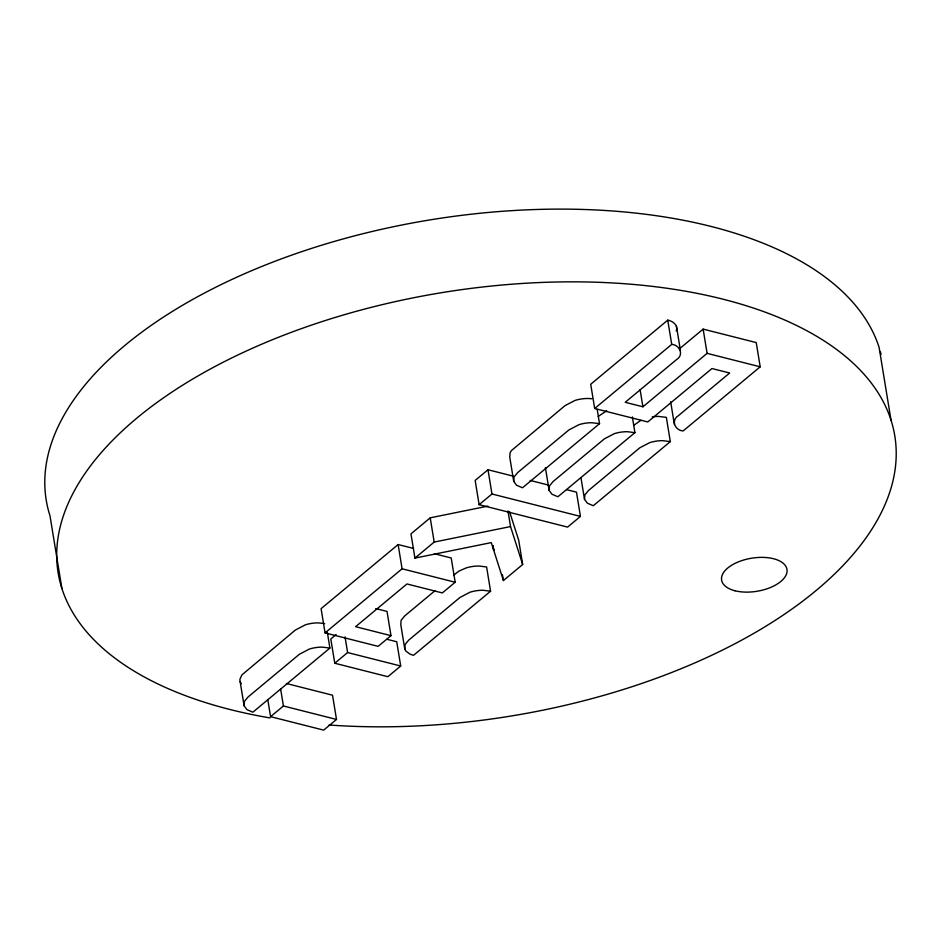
<?xml version="1.0" encoding="UTF-8"?>
<svg xmlns="http://www.w3.org/2000/svg" width="941" height="941" viewBox="0 0 941 941"><rect width="100%" height="100%" fill="white"/><g stroke="black" fill="none" stroke-linecap="round" stroke-linejoin="round"><path stroke-width="1.41" d="M676.226 330.879C678.567 325.304 672.639 320.963 667.745 320.152L590.713 384.257L594.677 408.5L647.773 421.956L711.961 368.531L729.663 373.012L678.296 415.757C670.686 420.298 675.144 430.59 683.154 430.931L760.199 366.814L756.223 342.571L703.139 329.115L679.484 348.805M413.487 548.438L398.125 544.545L321.081 608.662L325.057 632.905L378.141 646.349L390.986 635.669L387.01 611.427L375.682 608.556M487.838 506.129L430.225 517.832L410.958 533.865L414.934 558.107L491.273 542.604L503.411 580.526L522.667 564.494L518.703 540.252L509.599 511.81M513.28 476.158L487.991 469.747L475.158 480.428L479.122 504.67L567.611 527.101L580.444 516.409L576.48 492.167L566.647 489.673M325.057 632.905L402.089 568.787L455.173 582.244L451.21 558.001L434.448 553.755M414.934 558.107L434.189 542.075L510.528 526.572L522.667 564.494M479.122 504.67L491.967 493.99L580.444 516.409M594.677 408.5L671.721 344.394C679.708 344.747 684.213 355.016 676.567 359.568L625.212 402.301L642.915 406.794L707.103 353.357L760.199 366.814M336.149 634.552L330.797 638.998L334.773 663.24L387.857 676.697L400.701 666.005L396.726 641.762L386.951 639.292M598.194 416.463L606.698 410.77M327.339 632.387L329.915 648.067L252.882 712.184L246.954 709.643L244.107 705.821L240.143 681.578L239.896 679.355L241.849 674.944L295.403 630.023L305.449 624.789A22.349 11.304 -9.3 0 1 318.211 622.871L324.692 623.589M597.206 409.417L599.535 423.673L522.502 487.791L516.574 485.25L513.727 481.427L509.763 457.185L510.093 452.75L511.469 450.551L565.035 405.63L575.08 400.395A22.349 11.304 -9.3 0 1 587.831 398.478L591.795 398.725M267.773 699.551L270.573 716.666L283.417 705.985L336.502 719.442L332.526 695.199L286.429 683.507M334.773 663.24L347.605 652.56L400.701 666.005M434.848 590.819L404.712 615.908L401.125 620.284L400.795 624.718L404.771 648.961L405.806 651.043L410.182 654.218L413.534 655.324L490.567 591.207L486.603 566.964L478.863 566.011A22.349 11.304 -9.3 0 0 466.113 567.941L458.985 571.081L453.833 575.033M633.587 425.426L640.962 420.321M455.173 582.244L442.341 592.924L406.947 583.961L355.592 626.694L390.986 635.669M632.364 416.957L634.928 432.648L557.895 496.754L551.967 494.225L549.121 490.402L545.392 467.583M336.502 719.442L323.657 730.122L270.573 716.666M652.242 416.887A22.349 11.304 -9.3 0 1 658.618 416.416L666.346 417.369L670.321 441.611L593.289 505.729L587.36 503.188L584.514 499.365L581.009 477.981M599.535 423.673L591.795 422.721A22.349 11.304 -9.3 0 0 579.044 424.638L568.999 429.872L517.644 472.617L514.057 476.993L513.727 481.427M634.928 432.648L627.188 431.696A22.349 11.304 -9.3 0 0 614.438 433.613L604.393 438.847L553.037 481.592L549.45 485.956L549.121 490.402M670.321 441.611L662.582 440.659A22.349 11.304 -9.3 0 0 649.831 442.576L639.786 447.81L588.431 490.555L584.843 494.931L584.514 499.365M490.567 591.207L482.839 590.254A22.349 11.304 -9.3 0 0 470.077 592.171L460.031 597.417L408.676 640.151L405.089 644.526L404.771 648.961M329.915 648.067L322.175 647.114A22.349 11.304 -9.3 0 0 309.424 649.031L299.379 654.266L248.024 697.01L244.437 701.386L244.107 705.821M530.124 480.428L548.391 485.05M240.143 681.578L241.178 683.648M891.009 420.145L879.106 347.417A423.909 214.513 -9.3 0 0 398.608 225.652A423.909 214.513 -9.3 0 0 49.991 515.786L61.894 588.513M703.139 329.115L707.103 353.357M676.473 326.386L680.449 350.628M667.745 320.152L671.721 344.394M670.651 401.748L674.391 424.567M640.103 389.68L642.915 406.794M507.964 510.881L510.528 526.572M487.991 469.747L491.967 493.99M502.47 574.822L503.411 580.526M493.096 545.827L493.802 550.097M493.002 545.909L493.696 550.191M430.225 517.832L434.189 542.075M398.125 544.545L402.089 568.787M345.041 636.869L347.605 652.56M280.606 688.871L283.417 705.985M269.902 717.912A423.909 214.513 -9.3 0 1 244.789 351.722A423.909 214.513 -9.3 0 1 893.55 429.461A423.909 214.513 -9.3 0 1 329.068 724.993M880.329 351.546A423.909 214.513 -9.3 0 1 881.07 354.334M735.015 590.772A33.123 16.762 -9.3 0 0 786.899 572.551A33.123 16.762 -9.3 0 0 740.92 560.907A33.123 16.762 -9.3 0 0 735.015 590.772"/></g></svg>
